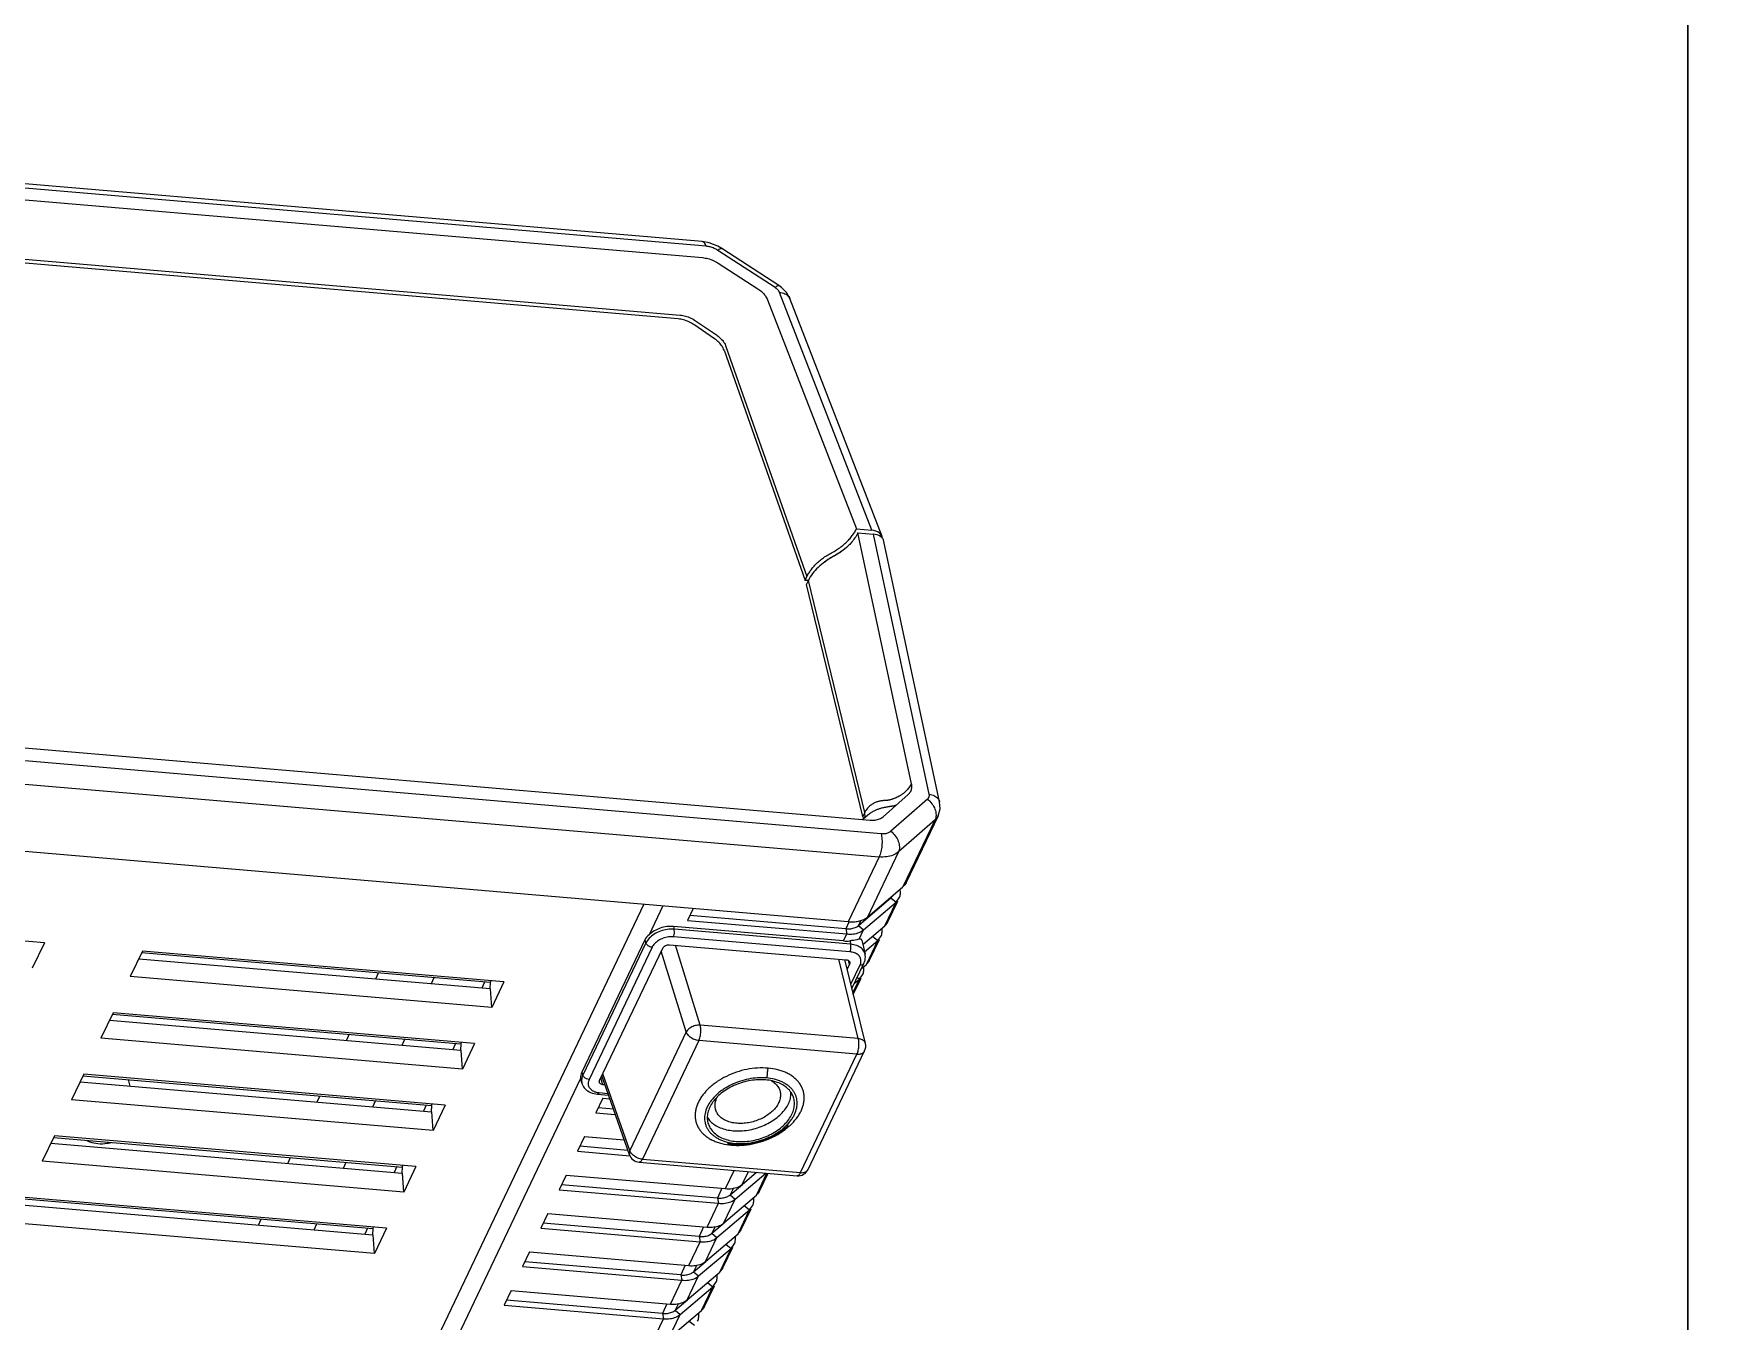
# Model space of a CAD drawing. Header units: millimetres. Extents: x 14276 to 15242, y -9916 to -8542.
# Drawn here: x 14611 to 14763, y -9544.1 to -9428.8 of the extents above; entities that cross this region are included whole.
import ezdxf

# ---------------------------------------------------------------- set-up
doc = ezdxf.new("R2010")
doc.units = ezdxf.units.MM

# ---------------------------------------------------------------- blocks, each defined once
blk = doc.blocks.new('u9')
at = {"color": 7, "linetype": 'Continuous'}
for p, q in [((93.551, 273.737), (148.062, 388.124)), ((99.224, 289.357), (139.079, 372.99)), ((91.304, 312.629), (88.404, 310.15)), ((91.304, 312.629), (90.287, 310.495)), ((92.803, 313.007), (91.787, 310.873)), ((90.287, 310.495), (87.387, 308.016)), ((88.404, 310.15), (87.387, 308.016)), ((89.487, 311.082), (89.03, 311.463)), ((90.745, 310.114), (89.658, 309.185)), ((90.745, 310.114), (90.287, 310.495)), ((90.463, 309.522), (90.745, 310.114)), ((91.482, 309.532), (91.898, 310.405)), ((106.076, 309.654), (91.787, 310.873)), ((91.898, 310.405), (91.787, 310.873)), ((91.898, 310.405), (105.865, 309.213)), ((89.662, 309.181), (86.761, 306.703)), ((88.113, 309.775), (87.233, 307.927)), ((89.662, 309.181), (88.645, 307.047)), ((91.161, 309.56), (90.144, 307.426)), ((105.45, 308.341), (91.161, 309.56)), ((105.45, 308.341), (106.076, 309.654)), ((88.645, 307.047), (85.745, 304.569)), ((87.387, 308.016), (87.097, 307.641)), ((87.845, 307.635), (87.387, 308.016)), ((89.102, 306.667), (88.645, 307.047)), ((104.433, 306.207), (90.144, 307.426)), ((90.255, 306.958), (90.144, 307.426)), ((88.019, 305.734), (85.119, 303.255)), ((86.471, 306.328), (85.59, 304.479)), ((86.761, 306.703), (85.745, 304.569)), ((88.019, 305.734), (87.002, 303.6)), ((89.102, 306.667), (88.015, 305.738)), ((89.518, 306.113), (88.501, 303.979)), ((88.82, 306.075), (89.102, 306.667)), ((103.807, 304.893), (89.518, 306.113)), ((89.839, 306.085), (90.255, 306.958)), ((90.255, 306.958), (104.223, 305.766)), ((103.807, 304.893), (104.433, 306.207)), ((85.745, 304.569), (85.454, 304.194)), ((86.202, 304.188), (85.745, 304.569)), ((102.79, 302.76), (88.501, 303.979)), ((88.612, 303.511), (88.501, 303.979)), ((116.617, 302.764), (117.704, 305.046)), ((117.704, 305.046), (150.092, 302.283)), ((117.704, 305.046), (117.814, 303.363)), ((84.828, 302.88), (83.947, 301.032)), ((87.002, 303.6), (84.102, 301.121)), ((85.119, 303.255), (84.102, 301.121)), ((87.459, 303.219), (86.373, 302.291)), ((87.875, 302.665), (86.858, 300.532)), ((87.459, 303.219), (87.002, 303.6)), ((87.177, 302.628), (87.459, 303.219)), ((102.164, 301.446), (87.875, 302.665)), ((88.197, 302.638), (88.612, 303.511)), ((88.612, 303.511), (102.58, 302.319)), ((102.164, 301.446), (102.79, 302.76)), ((116.617, 302.764), (149.004, 300.001)), ((117.85, 302.802), (117.785, 302.665)), ((117.838, 303.361), (117.826, 302.804)), ((149.07, 300.138), (117.826, 302.804)), ((149.325, 300.674), (117.838, 303.361)), ((118.313, 302.762), (118.569, 303.298)), ((123.106, 302.911), (122.85, 302.375)), ((128.089, 302.486), (127.833, 301.95)), ((86.376, 302.287), (83.476, 299.808)), ((84.102, 301.121), (83.811, 300.746)), ((84.559, 300.741), (84.102, 301.121)), ((86.376, 302.287), (85.359, 300.153)), ((83.185, 299.433), (82.426, 297.84)), ((83.476, 299.808), (82.534, 297.831)), ((85.359, 300.153), (82.632, 297.822)), ((85.816, 299.772), (84.73, 298.843)), ((85.816, 299.772), (85.359, 300.153)), ((85.535, 299.18), (85.816, 299.772)), ((86.554, 299.191), (86.97, 300.063)), ((101.147, 299.312), (86.858, 300.532)), ((86.97, 300.063), (86.858, 300.532)), ((86.97, 300.063), (100.937, 298.871)), ((113.989, 297.249), (115.076, 299.531)), ((115.076, 299.531), (147.463, 296.767)), ((115.076, 299.531), (115.185, 297.847)), ((93.986, 296.854), (79.819, 298.063)), ((84.733, 298.839), (83.461, 297.752)), ((84.733, 298.839), (84.185, 297.69)), ((86.232, 299.218), (85.453, 297.582)), ((100.521, 297.999), (86.232, 299.218)), ((100.521, 297.999), (101.147, 299.312)), ((78.831, 297.496), (73.771, 286.878)), ((79.519, 297.786), (74.459, 287.167)), ((93.687, 296.577), (79.519, 297.786)), ((88.626, 285.959), (93.687, 296.577)), ((113.989, 297.249), (146.376, 294.485)), ((115.222, 297.286), (115.156, 297.149)), ((115.21, 297.845), (115.197, 297.289)), ((146.441, 294.622), (115.197, 297.288)), ((146.697, 295.158), (115.209, 297.845)), ((115.685, 297.247), (115.94, 297.783)), ((120.477, 297.396), (120.222, 296.859)), ((125.46, 296.97), (125.205, 296.434)), ((146.376, 294.485), (147.463, 296.767)), ((85.536, 295.245), (85.492, 295.249)), ((85.577, 295.241), (85.536, 295.245)), ((85.618, 295.236), (85.577, 295.241)), ((85.657, 295.232), (85.618, 295.236)), ((85.695, 295.227), (85.657, 295.232)), ((85.733, 295.223), (85.695, 295.227)), ((85.769, 295.218), (85.733, 295.223)), ((85.804, 295.213), (85.769, 295.218)), ((85.838, 295.208), (85.804, 295.213)), ((85.921, 295.195), (85.889, 295.2)), ((85.953, 295.19), (85.921, 295.195)), ((85.984, 295.184), (85.953, 295.19)), ((86.015, 295.179), (85.984, 295.184)), ((86.049, 295.172), (86.015, 295.179)), ((89.754, 285.179), (94.815, 295.798)), ((99.504, 295.865), (94.807, 296.266)), ((94.815, 295.798), (97.229, 288.917)), ((94.844, 296.188), (97.325, 289.119)), ((94.983, 295.792), (99.294, 295.424)), ((98.879, 294.552), (95.312, 294.856)), ((98.879, 294.552), (99.504, 295.865)), ((80.678, 293.615), (80.653, 293.593)), ((80.703, 293.638), (80.678, 293.615)), ((80.728, 293.662), (80.703, 293.638)), ((80.755, 293.685), (80.728, 293.662)), ((80.782, 293.709), (80.755, 293.685)), ((80.809, 293.734), (80.782, 293.709)), ((80.837, 293.758), (80.809, 293.734)), ((80.866, 293.783), (80.837, 293.758)), ((80.896, 293.808), (80.866, 293.783)), ((80.926, 293.833), (80.896, 293.808)), ((80.957, 293.858), (80.926, 293.833)), ((80.989, 293.884), (80.957, 293.858)), ((81.021, 293.909), (80.989, 293.884)), ((81.054, 293.935), (81.021, 293.909)), ((81.089, 293.962), (81.054, 293.935)), ((81.178, 294.028), (81.141, 294.001)), ((81.215, 294.055), (81.178, 294.028)), ((81.253, 294.082), (81.215, 294.055)), ((81.292, 294.11), (81.253, 294.082)), ((81.332, 294.138), (81.292, 294.11)), ((81.373, 294.165), (81.332, 294.138)), ((81.415, 294.194), (81.373, 294.165)), ((81.458, 294.222), (81.415, 294.194)), ((111.36, 291.733), (112.447, 294.015)), ((112.447, 294.015), (144.835, 291.251)), ((112.447, 294.015), (112.557, 292.332)), ((97.862, 292.418), (96.115, 292.567)), ((96.281, 292.094), (97.652, 291.977)), ((97.236, 291.104), (97.862, 292.418)), ((112.581, 292.329), (112.569, 291.773)), ((144.068, 289.643), (112.581, 292.329)), ((113.057, 291.731), (113.312, 292.267)), ((117.849, 291.88), (117.593, 291.344)), ((97.236, 291.104), (96.609, 291.158)), ((97.71, 290.756), (96.721, 290.84)), ((97.561, 290.618), (96.775, 290.685)), ((111.36, 291.733), (143.748, 288.97)), ((112.593, 291.77), (112.528, 291.634)), ((143.813, 289.107), (112.569, 291.772)), ((122.832, 291.455), (122.576, 290.919)), ((143.748, 288.97), (144.835, 291.251)), ((97.519, 289.527), (91.868, 277.668)), ((92.812, 277.588), (98.463, 289.446)), ((93.372, 277.207), (99.024, 289.066)), ((93.473, 276.929), (99.124, 288.788)), ((97.041, 289.926), (97.224, 289.911)), ((97.224, 289.911), (97.403, 289.282)), ((99.124, 288.788), (99.024, 289.066)), ((99.168, 289.631), (99.082, 289.861)), ((99.224, 289.357), (99.167, 289.633)), ((139.768, 289.452), (139.612, 290.023)), ((108.732, 286.218), (109.819, 288.499)), ((109.819, 288.499), (142.206, 285.736)), ((109.819, 288.499), (109.928, 286.816)), ((73.702, 286.208), (75.555, 278.701)), ((74.339, 285.777), (88.506, 284.568)), ((74.339, 285.777), (76.097, 278.655)), ((74.459, 287.167), (88.626, 285.959)), ((108.732, 286.218), (141.119, 283.454)), ((109.965, 286.255), (109.899, 286.118)), ((109.953, 286.814), (109.94, 286.258)), ((141.184, 283.591), (109.941, 286.257)), ((141.44, 284.127), (109.952, 286.814)), ((110.428, 286.215), (110.684, 286.751)), ((115.221, 286.364), (114.965, 285.828)), ((120.203, 285.939), (119.948, 285.403)), ((88.506, 284.568), (90.73, 277.407)), ((89.754, 285.179), (92, 277.945)), ((141.119, 283.454), (142.206, 285.736)), ((106.103, 280.702), (107.191, 282.984)), ((107.191, 282.984), (139.578, 280.22)), ((107.191, 282.984), (107.3, 281.3)), ((74.916, 281.291), (73.839, 279.032)), ((74.787, 281.811), (74.091, 280.349)), ((74.826, 281.656), (74.245, 280.438)), ((107.324, 281.298), (107.312, 280.742)), ((138.811, 278.612), (107.324, 281.298)), ((108.055, 281.236), (107.8, 280.7)), ((74.245, 280.438), (73.954, 280.063)), ((75.01, 280.91), (74.184, 279.177)), ((74.691, 280.819), (74.245, 280.438)), ((74.434, 280.28), (74.245, 280.438)), ((106.103, 280.702), (138.491, 277.938)), ((107.271, 280.602), (107.336, 280.739)), ((107.312, 280.741), (138.556, 278.075)), ((112.592, 280.849), (112.337, 280.313)), ((117.575, 280.424), (117.319, 279.887)), ((138.491, 277.938), (139.578, 280.22)), ((73.328, 278.749), (72.448, 276.901)), ((73.619, 279.124), (72.602, 276.991)), ((74.065, 279.505), (73.619, 279.124)), ((74.01, 276.952), (73.732, 278.198)), ((75.127, 279.097), (75.345, 279.553)), ((75.127, 279.097), (75.229, 278.777)), ((91.244, 277.363), (75.423, 278.713)), ((147.266, 277.19), (148.354, 279.471)), ((73.924, 277.341), (71.976, 275.677)), ((72.602, 276.991), (72.312, 276.616)), ((73.778, 277.995), (72.602, 276.991)), ((73.06, 276.61), (72.602, 276.991)), ((74.265, 276.873), (73.86, 276.022)), ((75.023, 277.32), (90.845, 275.97)), ((75.102, 277.017), (75.023, 277.32)), ((75.086, 278.006), (90.907, 276.656)), ((75.656, 277.025), (75.359, 276.401)), ((75.656, 277.025), (90.909, 275.724)), ((93.473, 276.929), (93.372, 277.207)), ((147.266, 277.19), (179.654, 274.426)), ((71.686, 275.302), (70.805, 273.454)), ((73.86, 276.022), (70.96, 273.543)), ((71.976, 275.677), (70.96, 273.543)), ((74.317, 275.641), (71.417, 273.162)), ((72.482, 269.496), (75.248, 275.299)), ((74.317, 275.641), (73.86, 276.022)), ((74.099, 275.185), (74.317, 275.641)), ((75.183, 275.33), (75.47, 275.932)), ((75.248, 275.299), (243.242, 260.965)), ((89.648, 275.181), (75.359, 276.401)), ((75.47, 275.932), (75.359, 276.401)), ((75.47, 275.932), (89.438, 274.741)), ((89.139, 274.114), (89.648, 275.181)), ((90.909, 275.724), (90.845, 275.97)), ((91.85, 273.882), (93.082, 276.467)), ((73.283, 274.678), (70.383, 272.199)), ((70.746, 269.046), (73.53, 274.887)), ((70.309, 272.136), (67.463, 266.163)), ((70.96, 273.543), (70.669, 273.168)), ((71.417, 273.162), (70.96, 273.543)), ((71.417, 273.162), (71.353, 273.028)), ((67.192, 265.811), (70.04, 271.788)), ((67.463, 266.163), (70.746, 269.046)), ((240.476, 255.161), (72.482, 269.496)), ((68.143, 264.315), (71.426, 267.198)), ((72.297, 267.429), (240.291, 253.095)), ((239.928, 251.978), (73.287, 266.197)), ((73.509, 265.768), (73.944, 266.141)), ((67.05, 264.551), (72.043, 241.219)), ((72.124, 265.889), (69.862, 263.902)), ((73.766, 265.513), (73.93, 265.858)), ((73.766, 265.513), (78.817, 244.73)), ((73.93, 265.858), (78.981, 245.075)), ((73, 240.563), (68.01, 263.878)), ((69.862, 263.902), (69.643, 263.623)), ((69.567, 262.931), (74.379, 240.445)), ((78.981, 245.075), (78.817, 244.73)), ((78.817, 244.738), (79.108, 244.713)), ((79.108, 244.713), (78.944, 244.369)), ((86.361, 224.094), (79.108, 244.713)), ((86.197, 223.749), (78.944, 244.369)), ((72.208, 240.771), (80.474, 219.452)), ((74.379, 240.445), (73, 240.563)), ((74.514, 240.099), (73.135, 240.216)), ((73.135, 240.216), (81.394, 218.913)), ((82.474, 219.567), (74.514, 240.099)), ((88.918, 221.45), (87.053, 222.723)), ((87.218, 223.068), (89.083, 221.795)), ((255.106, 206.88), (90.309, 220.942)), ((90.474, 221.287), (255.27, 207.225)), ((80.474, 219.452), (80.767, 218.925)), ((81.45, 218.292), (86.583, 214.961)), ((81.788, 218.47), (86.921, 215.139)), ((86.889, 216.285), (83.352, 218.58)), ((86.583, 214.961), (86.583, 214.961)), ((86.583, 214.961), (86.922, 214.765)), ((86.922, 214.765), (87.707, 214.463)), ((87.707, 214.463), (88.322, 214.356)), ((87.971, 214.77), (255.965, 200.436)), ((254.93, 201.574), (88.289, 215.793)), ((88.321, 214.356), (256.316, 200.022))]:
    blk.add_line(p, q, dxfattribs=at)
for points in [[(85.492, 295.249), (85.437, 295.253), (85.387, 295.257), (85.337, 295.26), (85.286, 295.262), (85.236, 295.265), (85.187, 295.266), (85.137, 295.268), (85.088, 295.269), (85.039, 295.269), (84.99, 295.269), (84.941, 295.269), (84.892, 295.268), (84.844, 295.267), (84.796, 295.266), (84.748, 295.264), (84.7, 295.262), (84.653, 295.259), (84.606, 295.257), (84.559, 295.253), (84.512, 295.25), (84.465, 295.246), (84.419, 295.242), (84.373, 295.237), (84.327, 295.232), (84.281, 295.227), (84.236, 295.222), (84.191, 295.216), (84.146, 295.21), (84.101, 295.204), (84.057, 295.197), (84.013, 295.191), (83.969, 295.184), (83.925, 295.176), (83.882, 295.169), (83.838, 295.161), (83.795, 295.153), (83.753, 295.144), (83.71, 295.136), (83.668, 295.127), (83.627, 295.118), (83.585, 295.109), (83.544, 295.099), (83.503, 295.089), (83.462, 295.079), (83.421, 295.069), (83.381, 295.059), (83.341, 295.049), (83.301, 295.038), (83.262, 295.027), (83.223, 295.016), (83.184, 295.005), (83.145, 294.993), (83.107, 294.982), (83.069, 294.97), (83.031, 294.958), (82.993, 294.946), (82.956, 294.934), (82.919, 294.922), (82.883, 294.909), (82.846, 294.897), (82.81, 294.884), (82.774, 294.871), (82.739, 294.859), (82.704, 294.845), (82.669, 294.832), (82.635, 294.819), (82.6, 294.806), (82.566, 294.792), (82.533, 294.779), (82.5, 294.765), (82.467, 294.752), (82.434, 294.738), (82.402, 294.724), (82.37, 294.71), (82.338, 294.696), (82.306, 294.682), (82.275, 294.668), (82.245, 294.654), (82.214, 294.64), (82.184, 294.626), (82.154, 294.612), (82.124, 294.597), (82.095, 294.583), (82.066, 294.569), (82.038, 294.554), (82.009, 294.54), (81.981, 294.525), (81.953, 294.511), (81.926, 294.496), (81.899, 294.482), (81.872, 294.467), (81.845, 294.453), (81.819, 294.438), (81.793, 294.424), (81.767, 294.409), (81.742, 294.395), (81.717, 294.38), (81.692, 294.366), (81.667, 294.351), (81.643, 294.337), (81.619, 294.322), (81.595, 294.308), (81.571, 294.293), (81.548, 294.279), (81.525, 294.265), (81.503, 294.25), (81.458, 294.222)], [(85.889, 295.2), (85.872, 295.203), (85.838, 295.208)], [(80.653, 293.593), (80.642, 293.582), (80.62, 293.561)], [(81.141, 294.001), (81.123, 293.988), (81.089, 293.962)], [(67.192, 265.812), (67.152, 265.723), (67.015, 265.178), (67.05, 264.551)], [(80.767, 218.925), (81.226, 218.454), (81.45, 218.292)]]:
    blk.add_lwpolyline(points, dxfattribs=at)
for centre, radius, start, end in [((79.734, 297.066), 1, 85.11759, 154.55229), ((93.901, 295.857), 1, 19.33228, 85.11747), ((85.126, 291.956), 2.081, 331.76315, 334.50765), ((84.08, 293.899), 4.1, 314.89122, 315.87094), ((97.412, 288.868), 1.757, 81.32825, 85.15189), ((74.673, 286.447), 1, 154.52023, 193.86149), ((101.058, 242.18), 42.75, 130.30299, 130.52031), ((101.09, 242.142), 42.799, 130.08643, 130.30251), ((98.639, 239.138), 43.491, 130.52029, 130.64775), ((74.633, 265.778), 0.9, 165.85616, 175.82295), ((74.681, 265.774), 0.948, 175.82385, 179.25199), ((72.089, 261.467), 2.933, 132.45902, 133.94451), ((77.57, 238.639), 3.387, 150.43073, 154.47529), ((88.703, 225.141), 2.927, 233.91059, 235.69099), ((90.804, 224.321), 3.056, 235.73307, 245.22796)]:
    blk.add_arc(centre, radius, start, end, dxfattribs=at)
for centre, major_axis, ratio, start_param, end_param in [((97.11, 289.522), (2.084, -0.542), 0.7037259, -0.1347367, 0.248056), ((75.598, 278.713), (1.547, 1.837), 0.2075784, -3.2990059, -2.8039926), ((76.169, 275.059), (2.304, -1.206), 0.6796032, 2.1235949, 2.363757), ((91.459, 277.663), (2.084, -0.542), 0.7037259, -0.5175294, -0.1347367), ((75.977, 273.32), (2.773, -1.151), 0.5867745, 2.0680365, 2.2916116), ((73.496, 241.598), (1.44, 0.43), 0.6588746, 3.0881899, 4.1732595), ((73.631, 241.251), (1.44, 0.43), 0.6588746, 3.0048756, 4.1732595)]:
    blk.add_ellipse(centre, major_axis=major_axis, ratio=ratio, start_param=start_param, end_param=end_param, dxfattribs=at)
for points, start_tangent, end_tangent in [([(88.404, 310.15), (88.197, 309.92)], (-0.7601782, -0.6497146), (-0.5642626, -0.8255953)), ([(88.637, 310.715), (88.65, 310.369)], (-0.0987269, -0.9951146), (0.1622292, -0.9867531)), ([(88.739, 311.088), (88.637, 310.715)], (-0.429283, -0.90317), (-0.0987269, -0.9951146)), ([(91.787, 310.873), (91.202, 310.864), (90.692, 310.735), (90.287, 310.495)], (-0.9963794, 0.085018), (-0.7601782, -0.6497146)), ([(91.898, 310.405), (91.449, 310.398), (91.056, 310.299), (90.745, 310.114)], (-0.9963794, 0.085018), (-0.7601782, -0.6497146)), ([(88.197, 309.92), (88.132, 309.813), (88.113, 309.775)], (-0.5642626, -0.8255953), (-0.4292922, -0.9031657)), ([(91.161, 309.56), (90.576, 309.551), (90.066, 309.422), (89.662, 309.181)], (-0.9963794, 0.085018), (-0.7601782, -0.6497146)), ([(86.994, 307.267), (87.007, 306.922)], (-0.0987269, -0.9951146), (0.1622292, -0.9867531)), ([(87.097, 307.641), (86.994, 307.267)], (-0.429283, -0.90317), (-0.0987269, -0.9951146)), ([(90.144, 307.426), (89.56, 307.417), (89.049, 307.288), (88.645, 307.047)], (-0.9963794, 0.085018), (-0.7601782, -0.6497146)), ([(86.554, 306.472), (86.49, 306.366), (86.471, 306.328)], (-0.5642626, -0.8255953), (-0.4292922, -0.9031657)), ([(86.761, 306.703), (86.554, 306.472)], (-0.7601782, -0.6497146), (-0.5642626, -0.8255953)), ([(89.518, 306.113), (88.934, 306.104), (88.423, 305.975), (88.019, 305.734)], (-0.9963794, 0.085018), (-0.7601782, -0.6497146)), ([(90.255, 306.958), (89.806, 306.951), (89.413, 306.852), (89.102, 306.667)], (-0.9963794, 0.085018), (-0.7601782, -0.6497146)), ([(85.454, 304.194), (85.351, 303.82)], (-0.429283, -0.90317), (-0.0987269, -0.9951146)), ([(88.501, 303.979), (87.917, 303.97), (87.406, 303.841), (87.002, 303.6)], (-0.9963794, 0.085018), (-0.7601782, -0.6497146)), ([(84.911, 303.025), (84.847, 302.918), (84.828, 302.88)], (-0.5642626, -0.8255953), (-0.4292922, -0.9031657)), ([(85.119, 303.255), (84.911, 303.025)], (-0.7601782, -0.6497146), (-0.5642626, -0.8255953)), ([(85.351, 303.82), (85.364, 303.475)], (-0.0987269, -0.9951146), (0.1622292, -0.9867531)), ([(87.875, 302.665), (87.291, 302.656), (86.78, 302.527), (86.376, 302.287)], (-0.9963794, 0.085018), (-0.7601782, -0.6497146)), ([(88.612, 303.511), (88.163, 303.504), (87.77, 303.404), (87.459, 303.219)], (-0.9963794, 0.085018), (-0.7601782, -0.6497146)), ([(83.269, 299.578), (83.204, 299.471), (83.185, 299.433)], (-0.5642626, -0.8255953), (-0.4292922, -0.9031657)), ([(83.476, 299.808), (83.269, 299.578)], (-0.7601782, -0.6497146), (-0.5642626, -0.8255953)), ([(83.708, 300.373), (83.721, 300.027)], (-0.0987269, -0.9951146), (0.1622292, -0.9867531)), ([(83.811, 300.746), (83.708, 300.373)], (-0.429283, -0.90317), (-0.0987269, -0.9951146)), ([(86.858, 300.532), (86.274, 300.523), (85.763, 300.394), (85.359, 300.153)], (-0.9963794, 0.085018), (-0.7601782, -0.6497146)), ([(86.97, 300.063), (86.52, 300.056), (86.127, 299.957), (85.816, 299.772)], (-0.9963794, 0.085018), (-0.7601782, -0.6497146)), ([(79.519, 297.786), (79.597, 297.92), (79.68, 298.012), (79.767, 298.058), (79.819, 298.062)], (0.4301939, 0.9027365), (0.9968638, -0.0791358)), ([(86.232, 299.218), (85.648, 299.209), (85.137, 299.08), (84.733, 298.839)], (-0.9963794, 0.085018), (-0.7601782, -0.6497146)), ([(79.519, 297.786), (79.323, 297.786), (79.146, 297.751), (78.999, 297.682), (78.886, 297.583), (78.831, 297.496)], (-0.9963794, 0.085018), (-0.4311964, -0.9022581)), ([(93.687, 296.577), (93.764, 296.711), (93.848, 296.803), (93.934, 296.849), (93.986, 296.853)], (0.4301939, 0.9027365), (0.9968638, -0.0791358)), ([(93.687, 296.577), (93.893, 296.543), (94.101, 296.475), (94.298, 296.376), (94.476, 296.253), (94.626, 296.111), (94.741, 295.956), (94.815, 295.798)], (0.9963794, -0.085018), (0.3135081, -0.9495855)), ([(85.362, 295.163), (84.572, 295.171), (83.76, 295.067), (82.955, 294.854), (82.189, 294.54), (81.491, 294.138), (81.176, 293.908), (80.888, 293.662), (80.404, 293.131), (80.212, 292.852), (80.056, 292.566), (79.859, 291.988), (79.819, 291.701), (79.819, 291.419), (79.86, 291.145), (79.94, 290.882), (80.058, 290.631), (80.214, 290.396), (80.406, 290.179), (80.633, 289.982), (80.891, 289.806), (81.18, 289.653), (81.495, 289.525), (81.834, 289.424), (82.569, 289.302)], (-0.9963794, 0.085018), (0.9963794, -0.085018)), ([(85.28, 294.99), (84.621, 295.003), (83.942, 294.931), (83.264, 294.778), (82.607, 294.547), (81.992, 294.246), (81.436, 293.883), (80.958, 293.471), (80.57, 293.021), (80.286, 292.546), (80.114, 292.063), (80.059, 291.584), (80.122, 291.125), (80.15, 291.034)], (-0.9963794, 0.085018), (0.3188112, -0.9478182)), ([(85.716, 295.32), (84.787, 295.33), (83.83, 295.207), (82.884, 294.957), (81.982, 294.587), (81.162, 294.114), (80.791, 293.843), (80.553, 293.645)], (-0.9963794, 0.085018), (-0.7505797, -0.66078)), ([(82.43, 288.425), (83.359, 288.415), (84.315, 288.537), (85.262, 288.788), (86.163, 289.157), (86.984, 289.631), (87.354, 289.901), (87.693, 290.191), (88.263, 290.815), (88.489, 291.144), (88.672, 291.48), (88.811, 291.82), (88.904, 292.16), (88.951, 292.498), (88.951, 292.829), (88.903, 293.151), (88.809, 293.461), (88.67, 293.756), (88.487, 294.032), (88.26, 294.288), (87.994, 294.521), (87.689, 294.728), (87.351, 294.907), (86.98, 295.057), (86.581, 295.177), (85.716, 295.32)], (0.9963794, -0.085018), (-0.9963794, 0.085018)), ([(82.569, 289.302), (83.359, 289.294), (84.172, 289.398), (84.976, 289.611), (85.743, 289.925), (86.44, 290.327), (86.755, 290.557), (87.043, 290.803), (87.527, 291.334), (87.719, 291.613), (87.875, 291.899), (88.072, 292.477), (88.112, 292.764), (88.112, 293.046), (88.071, 293.319), (87.992, 293.583), (87.873, 293.833), (87.717, 294.069), (87.525, 294.286), (87.298, 294.483), (87.04, 294.659), (86.752, 294.812), (86.437, 294.94), (86.098, 295.041), (85.362, 295.163)], (0.9963794, -0.085018), (-0.9963794, 0.085018)), ([(87.816, 293.315), (87.809, 293.339), (87.629, 293.765), (87.337, 294.143), (86.943, 294.464), (86.459, 294.717), (85.899, 294.894), (85.28, 294.99)], (-0.2515866, 0.9678348), (-0.9963794, 0.085018)), ([(85.492, 295.249), (85.456, 295.248), (85.439, 295.244), (85.423, 295.236), (85.391, 295.209), (85.376, 295.189), (85.362, 295.163)], (-0.9964529, 0.0841523), (-0.4301939, -0.9027365)), ([(85.716, 295.32), (85.696, 295.286), (85.676, 295.262), (85.655, 295.246), (85.633, 295.237), (85.62, 295.234)], (-0.4301939, -0.9027365), (-0.9897319, -0.1429359)), ([(94.815, 295.798), (94.864, 295.957), (94.864, 296.111), (94.844, 296.188)], (0.4141641, 0.9102022), (-0.330845, 0.9436851)), ([(143.48, 294.902), (143.212, 295.021), (142.477, 295.18), (141.654, 295.154), (141.281, 295.084)], (-0.8820647, 0.4711283), (-0.9729781, -0.2308972)), ([(80.553, 293.645), (80.452, 293.554), (79.883, 292.93), (79.657, 292.601), (79.474, 292.265), (79.335, 291.925), (79.242, 291.585), (79.195, 291.247), (79.195, 290.916), (79.242, 290.594), (79.336, 290.284), (79.476, 289.989), (79.659, 289.712), (79.885, 289.457), (80.152, 289.224), (80.456, 289.017), (80.795, 288.838), (81.166, 288.688), (81.564, 288.568), (82.43, 288.425)], (-0.7505797, -0.66078), (0.9963794, -0.085018)), ([(85.547, 294.031), (84.894, 294.043), (84.221, 293.972), (83.549, 293.82), (82.897, 293.591), (82.287, 293.292), (81.736, 292.933), (81.262, 292.524), (80.878, 292.078), (80.596, 291.608), (80.425, 291.128), (80.371, 290.654), (80.372, 290.602)], (-0.9963794, 0.085018), (0.0371527, -0.9993096)), ([(81.485, 291.532), (81.713, 291.908), (82.027, 292.263), (82.417, 292.585), (82.869, 292.864), (83.368, 293.089), (83.897, 293.253), (84.437, 293.35), (84.971, 293.378), (85.48, 293.334), (85.947, 293.221), (86.357, 293.043), (86.694, 292.805), (86.948, 292.516), (87.109, 292.185), (87.128, 292.123)], (0.4301939, 0.9027365), (0.2625275, -0.9649245)), ([(87.868, 292.829), (87.587, 293.191), (87.197, 293.509), (86.716, 293.759), (86.161, 293.935), (85.547, 294.031)], (-0.5136782, 0.8579829), (-0.9963794, 0.085018)), ([(87.128, 292.123), (87.173, 291.824), (87.138, 291.445), (87.004, 291.061)], (0.2625275, -0.9649245), (-0.4301939, -0.9027365)), ([(87.023, 291.044), (87.361, 291.444), (87.645, 291.918), (87.817, 292.402), (87.873, 292.881), (87.816, 293.315)], (0.6962516, 0.7177978), (-0.2515866, 0.9678348)), ([(80.15, 291.034), (80.302, 290.7), (80.594, 290.322), (80.988, 290.001), (81.472, 289.748), (82.032, 289.571), (82.651, 289.475)], (0.3188112, -0.9478182), (0.9963794, -0.085018)), ([(81.378, 290.412), (81.315, 290.769), (81.351, 291.148), (81.485, 291.532)], (-0.3073719, 0.9515895), (0.4301939, 0.9027365)), ([(82.121, 289.556), (81.795, 289.788), (81.541, 290.077), (81.379, 290.408), (81.378, 290.412)], (-0.8703499, 0.4924337), (-0.3073719, 0.9515895)), ([(82.651, 289.475), (83.31, 289.462), (83.989, 289.534), (84.667, 289.687), (85.324, 289.918), (85.939, 290.219), (86.495, 290.582), (86.974, 290.994)], (0.9963794, -0.085018), (0.7084233, 0.7057878)), ([(97.561, 290.618), (97.654, 290.74), (97.71, 290.751)], (0.4301939, 0.9027365), (0.9990132, -0.0444144)), ([(98.289, 290.347), (97.965, 290.531), (97.677, 290.604)], (-0.760827, 0.6489548), (-0.9884894, 0.1512903)), ([(99.082, 289.861), (98.807, 290.287), (98.333, 290.605), (97.71, 290.756)], (-0.3513495, 0.9362444), (-0.9963794, 0.085018)), ([(98.463, 289.446), (98.549, 289.773), (98.49, 290.087), (98.289, 290.347)], (0.4301939, 0.9027365), (-0.760827, 0.6489548)), ([(82.43, 288.425), (82.447, 288.467), (82.46, 288.514), (82.48, 288.62), (82.489, 288.709), (82.496, 288.801), (82.508, 288.988), (82.516, 289.078), (82.528, 289.162), (82.545, 289.238), (82.569, 289.302)], (0.4301939, 0.9027365), (0.4301939, 0.9027365)), ([(97.224, 289.911), (97.387, 289.869), (97.501, 289.782), (97.54, 289.703)], (0.9963794, -0.085018), (0.2684344, -0.963298)), ([(97.54, 289.703), (97.547, 289.662), (97.519, 289.527)], (0.2684344, -0.963298), (-0.4301939, -0.9027365)), ([(98.463, 289.446), (98.699, 289.382), (98.903, 289.244), (99.024, 289.066)], (0.9963794, -0.085018), (0.3408169, -0.9401297)), ([(99.024, 289.066), (99.138, 289.505), (99.082, 289.861)], (0.4301939, 0.9027365), (-0.3480332, 0.9374822)), ([(73.703, 286.208), (73.742, 286.106), (73.836, 285.984), (73.971, 285.886), (74.142, 285.816), (74.339, 285.777)], (0.2407503, -0.9705871), (0.9944595, -0.1051208)), ([(74.459, 287.167), (74.263, 287.167), (74.086, 287.132), (73.938, 287.063), (73.826, 286.965), (73.771, 286.878)], (-0.9963794, 0.085018), (-0.4312351, -0.9022396)), ([(74.459, 287.167), (74.392, 286.999), (74.339, 286.803), (74.302, 286.59), (74.283, 286.371), (74.284, 286.155), (74.303, 285.953), (74.339, 285.777)], (-0.4301939, -0.9027365), (0.2684753, -0.9632866)), ([(88.626, 285.959), (88.559, 285.79), (88.506, 285.594), (88.469, 285.382), (88.451, 285.162), (88.451, 284.946), (88.47, 284.745), (88.506, 284.568)], (-0.4301939, -0.9027365), (0.2684753, -0.9632866)), ([(88.626, 285.959), (88.833, 285.924), (89.04, 285.856), (89.238, 285.758), (89.416, 285.634), (89.566, 285.492), (89.681, 285.337), (89.754, 285.179)], (0.9963794, -0.085018), (0.3135081, -0.9495855)), ([(88.506, 284.568), (88.718, 284.572), (88.936, 284.609), (89.149, 284.677), (89.347, 284.774), (89.519, 284.894), (89.657, 285.031), (89.754, 285.179)], (0.997913, -0.0645724), (0.4466962, 0.8946857)), ([(73.852, 279.689), (73.865, 279.344)], (-0.0987269, -0.9951146), (0.1622292, -0.9867531)), ([(73.954, 280.063), (73.852, 279.689)], (-0.429283, -0.90317), (-0.0987269, -0.9951146)), ([(73.412, 278.894), (73.347, 278.787), (73.328, 278.749)], (-0.5642626, -0.8255953), (-0.4292922, -0.9031657)), ([(73.619, 279.124), (73.412, 278.894)], (-0.7601782, -0.6497146), (-0.5642626, -0.8255953)), ([(73.839, 279.032), (73.738, 278.747), (73.704, 278.467), (73.732, 278.198)], (-0.4301939, -0.9027365), (0.2178151, -0.97599)), ([(73.733, 278.198), (73.791, 278.024), (74.055, 277.68), (74.48, 277.438), (75.023, 277.32)], (0.2164706, -0.9762891), (0.9963794, -0.085018)), ([(74.184, 279.177), (73.974, 279.151), (73.844, 279.041), (73.84, 279.032)], (-0.9963794, 0.085018), (-0.4216645, -0.9067519)), ([(74.098, 278.85), (74.157, 278.537), (74.357, 278.276), (74.681, 278.093), (75.086, 278.006)], (-0.0437762, -0.9990414), (0.9963794, -0.085018)), ([(74.184, 279.177), (74.098, 278.85)], (-0.4301939, -0.9027365), (-0.0437762, -0.9990414)), ([(75.11, 278.91), (75.099, 278.962), (75.127, 279.097)], (-0.310992, 0.9504125), (0.4301939, 0.9027365)), ([(75.423, 278.713), (75.259, 278.754), (75.146, 278.841), (75.11, 278.91)], (-0.9963794, 0.085018), (-0.310992, 0.9504125)), ([(74.265, 276.873), (74.483, 276.928), (74.768, 276.974), (75.102, 277.017)], (0.9437891, 0.3305482), (0.9925901, 0.1215107)), ([(75.086, 278.006), (75.019, 277.793), (74.997, 277.544), (75.023, 277.32)], (-0.4301939, -0.9027365), (0.2522243, -0.9676688)), ([(90.907, 276.656), (90.841, 276.443), (90.818, 276.194), (90.845, 275.97)], (-0.4301939, -0.9027365), (0.2522243, -0.9676688)), ([(90.845, 275.97), (91.453, 275.989), (92.066, 276.143), (92.626, 276.417), (93.076, 276.784), (93.372, 277.207)], (0.9963794, -0.085018), (0.4301939, 0.9027365)), ([(90.907, 276.656), (91.36, 276.669), (91.827, 276.786), (92.25, 276.993), (92.591, 277.272), (92.812, 277.588)], (0.9963794, -0.085018), (0.4301939, 0.9027365)), ([(91.868, 277.668), (91.77, 277.539), (91.617, 277.436), (91.433, 277.374), (91.244, 277.363)], (-0.4301939, -0.9027365), (-0.9963794, 0.085018)), ([(92.812, 277.588), (93.048, 277.524), (93.252, 277.385), (93.372, 277.207)], (0.9963794, -0.085018), (0.3408169, -0.9401297)), ([(71.769, 275.447), (71.705, 275.34), (71.686, 275.302)], (-0.5642626, -0.8255953), (-0.4292922, -0.9031657)), ([(71.976, 275.677), (71.769, 275.447)], (-0.7601782, -0.6497146), (-0.5642626, -0.8255953)), ([(72.209, 276.242), (72.222, 275.897)], (-0.0987269, -0.9951146), (0.1622292, -0.9867531)), ([(72.312, 276.616), (72.209, 276.242)], (-0.429283, -0.90317), (-0.0987269, -0.9951146)), ([(74.654, 275.302), (74.221, 275.23), (73.842, 275.09), (73.53, 274.887)], (-0.9965957, -0.0824443), (-0.7650711, -0.6439459)), ([(75.359, 276.401), (74.775, 276.392), (74.264, 276.263), (73.86, 276.022)], (-0.9963794, 0.085018), (-0.7601782, -0.6497146)), ([(75.47, 275.932), (75.021, 275.926), (74.628, 275.826), (74.317, 275.641)], (-0.9963794, 0.085018), (-0.7601782, -0.6497146)), ([(90.909, 275.724), (91.492, 275.739), (92.083, 275.878), (92.628, 276.127), (93.082, 276.467)], (0.9963794, -0.085018), (0.7237331, 0.69008)), ([(70.04, 271.788), (70.058, 271.824), (70.309, 272.136)], (0.4292728, 0.9031749), (0.7587312, 0.6514038)), ([(70.566, 272.795), (70.592, 272.382)], (-0.0987269, -0.9951146), (0.2064726, -0.9784524)), ([(70.669, 273.168), (70.566, 272.795)], (-0.429283, -0.90317), (-0.0987269, -0.9951146)), ([(71.224, 272.932), (71.417, 273.162)], (0.5010151, 0.8654385), (0.7601782, 0.6497146)), ([(71.426, 267.198), (71.024, 267.606), (70.754, 268.098), (70.657, 268.602), (70.746, 269.046)], (-0.7951132, 0.606461), (0.4200622, 0.9074953)), ([(70.746, 269.046), (71.216, 269.331), (71.807, 269.484), (72.482, 269.496)], (0.7556678, 0.6549551), (0.9963789, -0.0850244)), ([(72.297, 267.429), (72.222, 267.919), (72.23, 268.48), (72.321, 269.032), (72.482, 269.496)], (-0.2575824, 0.9662563), (0.4301939, 0.9027365)), ([(67.192, 265.812), (67.26, 265.932), (67.352, 266.053), (67.463, 266.163)], (0.4312183, 0.9022476), (0.7568429, 0.6535968)), ([(67.374, 265.772), (67.463, 266.163)], (0.0373694, 0.9993015), (0.4200621, 0.9074954)), ([(71.426, 267.198), (71.663, 267.344), (71.96, 267.423), (72.297, 267.429)], (0.7510903, 0.6601995), (0.9963768, -0.0850486)), ([(73.287, 266.197), (72.836, 266.189), (72.439, 266.083), (72.124, 265.889)], (-0.9963799, 0.0850123), (-0.7514043, -0.659842)), ([(73.93, 265.858), (73.898, 266.112)], (-0.236152, 0.9717161), (-0.0064621, 0.9999791)), ([(68.01, 263.878), (67.517, 264.017), (67.175, 264.284), (67.051, 264.551)], (-0.9929083, 0.1188828), (-0.2177751, 0.975999)), ([(67.471, 265.214), (67.373, 265.719), (67.374, 265.772)], (-0.3461292, 0.9381868), (0.0373694, 0.9993015)), ([(68.143, 264.315), (67.74, 264.722), (67.471, 265.214)], (-0.795113, 0.6064612), (-0.3461292, 0.9381868)), ([(70.522, 263.951), (70.617, 264.011), (70.702, 264.062), (70.777, 264.103), (70.844, 264.137), (70.905, 264.17), (70.974, 264.198), (71.075, 264.24), (71.185, 264.281), (71.293, 264.318), (71.4, 264.352), (71.508, 264.384), (71.603, 264.407), (71.691, 264.422), (71.783, 264.434), (71.88, 264.443), (71.982, 264.447), (72.089, 264.451), (72.201, 264.459), (72.316, 264.475), (72.433, 264.499), (72.553, 264.53), (72.677, 264.571), (72.807, 264.623), (72.943, 264.688), (73.083, 264.767), (73.227, 264.864), (73.371, 264.983), (73.512, 265.127), (73.646, 265.303), (73.766, 265.513)], (0.8349239, 0.5503654), (0.4301931, 0.9027369)), ([(70.967, 264.873), (71.029, 264.894), (71.121, 264.92), (71.229, 264.944), (71.33, 264.959), (71.417, 264.971), (71.492, 264.98), (71.556, 264.989), (71.619, 264.998), (71.699, 265.012), (71.796, 265.03), (71.904, 265.051), (72.023, 265.076), (72.154, 265.105), (72.288, 265.138), (72.416, 265.173), (72.535, 265.212), (72.65, 265.255), (72.768, 265.305), (72.894, 265.365), (73.03, 265.437), (73.176, 265.523), (73.327, 265.625), (73.481, 265.744), (73.509, 265.768)], (0.9395865, 0.3423115), (0.7596437, 0.6503395)), ([(73.734, 265.787), (73.766, 265.513)], (-0.0133147, -0.9999114), (0.236152, -0.9717161)), ([(68.01, 263.878), (68, 263.942), (67.998, 264.004), (68.004, 264.064), (68.017, 264.121), (68.037, 264.175), (68.066, 264.226), (68.101, 264.273), (68.143, 264.315)], (-0.2092827, 0.9778552), (0.7514126, 0.6598327)), ([(69.643, 263.623), (69.546, 263.299), (69.567, 262.931)], (-0.4553315, -0.890322), (0.2092828, -0.9778552)), ([(69.567, 262.931), (69.679, 263.127), (69.799, 263.297), (69.924, 263.446), (70.053, 263.579)], (0.4502533, 0.8929009), (0.7199749, 0.6940001)), ([(70.108, 263.631), (70.182, 263.696), (70.304, 263.796), (70.418, 263.88), (70.522, 263.951)], (0.7377242, 0.6751022), (0.8349239, 0.5503654)), ([(74.379, 240.445), (74.981, 241.34), (75.249, 241.621), (75.873, 242.139), (76.41, 242.482), (76.598, 242.588), (76.971, 242.803), (77.322, 243.037), (77.947, 243.555), (78.817, 244.73)], (0.4301939, 0.9027365), (0.4301939, 0.9027365)), ([(78.944, 244.369), (78.753, 244.022), (78.515, 243.682), (78.233, 243.355), (77.909, 243.044), (77.549, 242.751), (77.155, 242.48), (76.73, 242.234), (76.305, 241.987), (75.909, 241.717), (75.547, 241.423), (75.224, 241.111), (74.942, 240.784)], (-0.4301939, -0.9027365), (-0.615231, -0.7883469)), ([(77.599, 243.25), (77.139, 242.879), (76.825, 242.67), (76.476, 242.469), (76.279, 242.359), (75.691, 241.983), (75.379, 241.744)], (-0.740355, -0.6722161), (-0.7754142, -0.631453)), ([(74.942, 240.784), (74.704, 240.445), (74.624, 240.311)], (-0.615231, -0.7883469), (-0.4930301, -0.8700123)), ([(86.675, 223.032), (86.383, 223.382), (86.197, 223.749)], (-0.713276, 0.7008833), (-0.331816, 0.9433441)), ([(86.361, 224.094), (86.455, 223.88)], (0.331816, -0.9433441), (0.4708443, -0.8822163)), ([(86.455, 223.88), (86.548, 223.727), (86.839, 223.377)], (0.4708443, -0.8822163), (0.713276, -0.7008833)), ([(86.979, 222.776), (86.675, 223.032)], (-0.8080595, 0.5891008), (-0.713276, 0.7008833)), ([(86.839, 223.377), (87.218, 223.068)], (0.713276, -0.7008833), (0.825973, -0.5637097)), ([(89.832, 221.028), (89.359, 221.201), (88.918, 221.45)], (-0.9648438, 0.2628239), (-0.825973, 0.5637097)), ([(89.523, 221.546), (89.997, 221.373), (90.474, 221.287)], (0.9077179, -0.419581), (0.9963794, -0.085018)), ([(90.309, 220.942), (89.832, 221.028)], (-0.9963794, 0.085018), (-0.9648438, 0.2628239)), ([(81.394, 218.913), (80.909, 219.023), (80.57, 219.28), (80.475, 219.452)], (-0.998587, 0.0531411), (-0.3614833, 0.9323786)), ([(81.394, 218.913), (81.42, 218.854), (81.454, 218.795), (81.495, 218.736), (81.542, 218.678), (81.596, 218.622), (81.655, 218.569), (81.719, 218.518), (81.788, 218.47)], (0.3614827, -0.9323788), (0.8388499, -0.5443627)), ([(83.352, 218.58), (82.967, 218.878), (82.668, 219.215), (82.474, 219.567)], (-0.8388445, 0.544371), (-0.3614826, 0.9323788)), ([(81.788, 218.47), (81.558, 218.3), (81.453, 218.3)], (-0.7284458, -0.6851034), (-0.9425677, 0.3340151)), ([(88.289, 215.793), (87.811, 215.877), (87.333, 216.045), (86.889, 216.285)], (-0.996379, 0.0850232), (-0.8388468, 0.5443676)), ([(86.921, 215.139), (86.691, 214.968), (86.586, 214.969)], (-0.7284463, -0.6851029), (-0.9422358, 0.3349504)), ([(86.921, 215.139), (87.255, 214.959), (87.613, 214.833), (87.971, 214.77)], (0.838726, -0.5445537), (0.9963818, -0.08499)), ([(87.971, 214.77), (88.133, 214.463), (88.322, 214.357)], (0.3145932, -0.9492266), (0.993001, -0.1181059))]:
    blk.add_spline(points, degree=3, dxfattribs=dict(at, start_tangent=start_tangent, end_tangent=end_tangent))
at = {"layer": 'Defpoints', "color": 2}
for points in [[(-482.95, 682.96), (0, 682.96), (0, 0), (-482.95, 0)], [(0, 682.96), (482.95, 682.96), (482.95, 0), (0, 0)]]:
    blk.add_lwpolyline(points, close=True, dxfattribs=at)

msp = doc.modelspace()

# ---------------------------------------------------------------- block references
at = {"rotation": 180}
msp.add_blockref('u9', (14759.21, -9233.04), dxfattribs=at)

doc.saveas('drawing.dxf')
